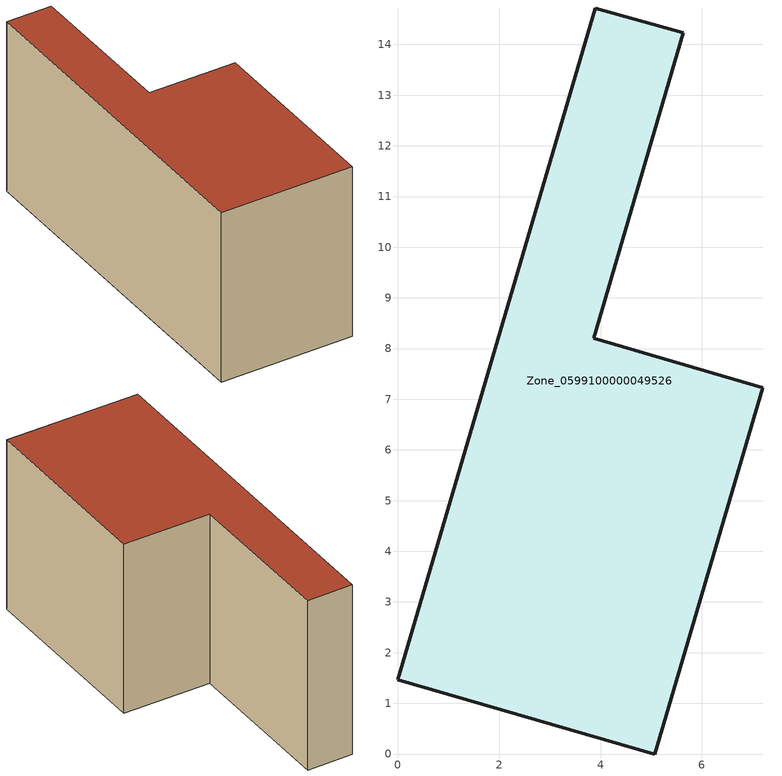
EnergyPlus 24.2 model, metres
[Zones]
Zone_0599100000049526
 floor ground (C_G): 0,1.47 3.9,14.72 5.63,14.23 3.87,8.2 7.2,7.23 5.07,0 z0
 wall outside (C_F): 5.07,0 7.2,7.23 3.87,8.2 5.63,14.23 3.9,14.72 0,1.47 5.07,0 z0:6.95
 roof outside (C_R): 3.9,14.72 0,1.47 5.07,0 7.2,7.23 3.87,8.2 5.63,14.23 z6.95
[BUILDING]
Pand.0599100000049526: North Axis=0; Terrain=City; Loads Convergence Tolerance Value=0.04; Temperature Convergence Tolerance Value=0.4; Solar Distribution=FullExterior; Maximum Number of Warmup Days=25; Minimum Number of Warmup Days=1
[Site:Location]
Rotterdam.The.Hague.AP_ZH_NLD Design_Conditions: Latitude=51.96; Longitude=4.45; Time Zone=1; Elevation=-4.5
[SITE:GROUNDTEMPERATURE:BUILDINGSURFACE]
18, 18, 18, 18, 18, 18, 18, 18, 18, 18, 18, 18
[MATERIAL] Thermal Absorptance=0.9; Solar Absorptance=0.7; Visible Absorptance=0.7
Name | Roughness | Thickness | Conductivity | Density | Specific Heat
G.TI.1946 | MediumSmooth | 0.15 | 1 | 540 | 1210
F.TI.1946 | Rough | 0.3 | 0.857143 | 1920 | 840
R.TI.1946 | MediumRough | 0.2 | 0.1 | 1500 | 1000
[CONSTRUCTION]
C_G: G.TI.1946
C_F: F.TI.1946
C_R: R.TI.1946
[ZONE]
Zone_0599100000049526: Type=1; Multiplier=1; Ceiling Height=Autocalculate; Volume=Autocalculate; Floor Area=autocalculate; Part of Total Floor Area=Yes
[ZONEINFILTRATION:DESIGNFLOWRATE]
Infil_Zone_0599100000049526: Zone or ZoneList or Space or SpaceList=Zone_0599100000049526; Schedule=AlwaysOn; Design Flow Rate Calculation Method=Flow/Area; Flow Rate per Floor Area=0.003; Constant Term Coefficient=1; Temperature Term Coefficient=0; Velocity Term Coefficient=0; Velocity Squared Term Coefficient=0
[HVACTEMPLATE:ZONE:IDEALLOADSAIRSYSTEM]
Zone_0599100000049526: Maximum Heating Supply Air Temperature=50; Minimum Cooling Supply Air Temperature=13; Maximum Heating Supply Air Humidity Ratio=0.0156; Minimum Cooling Supply Air Humidity Ratio=0.0077; Heating Limit=NoLimit; Cooling Limit=NoLimit; Dehumidification Control Type=ConstantSensibleHeatRatio; Cooling Sensible Heat Ratio=0.7; Dehumidification Setpoint=60; Humidification Control Type=None; Humidification Setpoint=30; Outdoor Air Method=None; Outdoor Air Flow Rate per Person=0.00944; Outdoor Air Flow Rate per Zone Floor Area=0; Outdoor Air Flow Rate per Zone=0; Demand Controlled Ventilation Type=None; Outdoor Air Economizer Type=NoEconomizer; Heat Recovery Type=None; Sensible Heat Recovery Effectiveness=0.7; Latent Heat Recovery Effectiveness=0.65
[ZONECONTROL:THERMOSTAT]
ThermostatControl_Zone_0599100000049526: Zone or ZoneList=Zone_0599100000049526; Control Type Schedule=DualSetpointControlType; Control 1=Thermostat_Zone_0599100000049526; Temperature Difference Between Cutout And Setpoint=0
[THERMOSTATSETPOINT:DUALSETPOINT]
Thermostat_Zone_0599100000049526: Heating Setpoint Temperature Schedule=HeatingSetpoint_Zone_0599100000049526; Cooling Setpoint Temperature Schedule=CoolingSetpoint_Zone_0599100000049526
[SCHEDULE:COMPACT]
HeatingSetpoint_Zone_0599100000049526: Through: 12/31, For: AllDays, Until: 24:00, 21
CoolingSetpoint_Zone_0599100000049526: Through: 12/31, For: AllDays, Until: 24:00, 24
DualSetpointControlType: Through: 12/31, For: AllDays, Until: 24:00, 4
AlwaysOn: Through: 12/31, For: AllDays, Until: 24:00, 1
